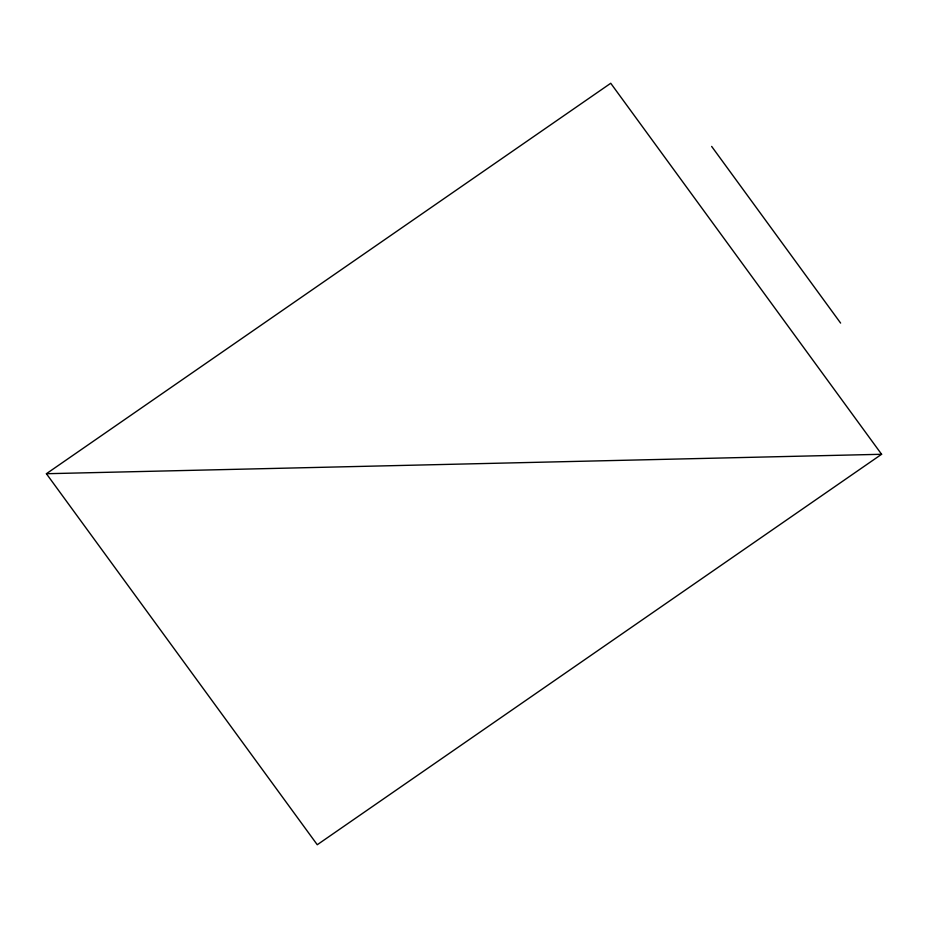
<?xml version="1.0" encoding="UTF-8"?>
<svg xmlns="http://www.w3.org/2000/svg" width="928" height="928" viewBox="0 0 928 928"><rect width="100%" height="100%" fill="white"/><g stroke="black" fill="none" stroke-linecap="round" stroke-linejoin="round"><path stroke-width="1.39" d="M46.4 473.721L610.74 83.265L881.6 454.279L317.26 844.735L46.4 473.721L881.6 454.279M711.648 146.415L840.617 323.083"/></g></svg>
